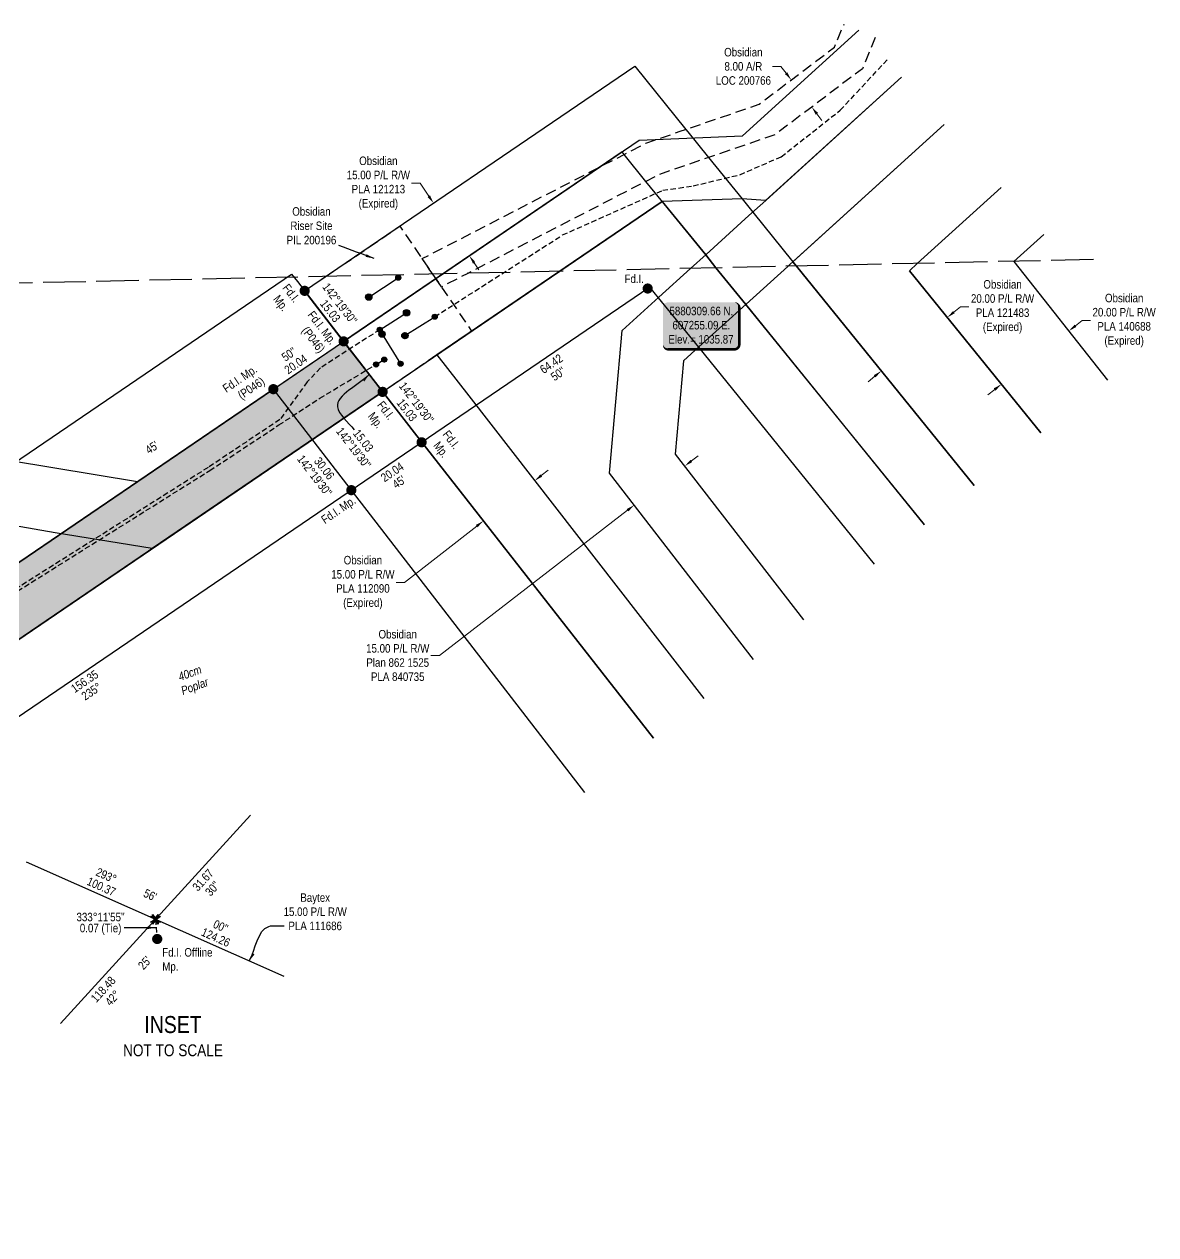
# Model space of a CAD drawing. Extents: x 603640 to 611240, y 5875768 to 5880939.
# Drawn here: x 609907 to 611240, y 5878684 to 5880109 of the extents above; entities that cross this region are included whole.
import ezdxf
from ezdxf.enums import TextEntityAlignment as Align

# ---------------------------------------------------------------- set-up
doc = ezdxf.new("R2010")
doc.units = 0
doc.header["$LTSCALE"] = 5
doc.header["$PDMODE"] = 34
doc.header["$PDSIZE"] = 0.03
for name, pattern in [('foc-ACCESSROAD', [3.75, 2.5, -1.25]), ('foc-TIELINE', [1.875, 1.25, -0.625]), ('foc-UNSURVEYED', [12.5, 10, -2.5]), ('UG_PIPE', [1.875, 1.25, -0.625])]:
    doc.linetypes.add(name, pattern=pattern)
doc.layers.get('Defpoints').update_dxf_attribs({"color": 9})
doc.layers.add('AS-PIPE-AG', color=7, linetype='Continuous', true_color=0x7d00fa)
for name, color, linetype in [('AS-PIPE-UG', 44, 'UG_PIPE'), ('AS-SYMBOL', 7, 'Continuous'), ('C-AR', 13, 'foc-ACCESSROAD'), ('C-RW', 13, 'Continuous'), ('C-WS', 13, 'foc-ACCESSROAD'), ('DETAIL-T', 7, 'Continuous'), ('F-RW', 190, 'Continuous'), ('L-BD', 7, 'Continuous'), ('L-MON', 1, 'Continuous'), ('L-TIE', 7, 'foc-TIELINE'), ('L-USEC', 7, 'foc-UNSURVEYED'), ('P-PROPOSED', 10, 'Continuous'), ('P-PROPOSED-H', 21, 'Continuous'), ('T-BUSH-T', 110, 'Continuous')]:
    doc.layers.add(name, color=color, linetype=linetype)
for name, color, linetype, lineweight in [('C-AR-T', 13, 'Continuous', 9), ('C-RW-T', 13, 'Continuous', 9), ('C-WS-T', 13, 'Continuous', 9), ('F-RW-T', 190, 'Continuous', 9)]:
    doc.layers.add(name, color=color, linetype=linetype, lineweight=lineweight)
doc.styles.add('80', font='ARIALN.TTF', dxfattribs={"height": 10})
doc.styles.add('80CG', font='ARIALN.TTF', dxfattribs={"height": 10})
doc.styles.add('80L', font='ARIALN.TTF', dxfattribs={"height": 10})
doc.styles.add('80LS', font='ARIALNI.TTF', dxfattribs={"height": 10})
doc.dimstyles.new('Compass 5 000', dxfattribs={"dimscale": 5, "dimtxt": 9, "dimasz": 2, "dimexe": 0.2, "dimexo": 0.0625, "dimgap": 0.5, "dimtad": 0, "dimtih": 1, "dimtoh": 1, "dimzin": 0, "dimdsep": 46, "dimtxsty": '80CG', "dimcen": 0.1, "dimse1": 1, "dimse2": 1, "dimclrd": 256, "dimclrt": 256, "dimaunit": 1, "dimadec": 4, "dimazin": 0, "dimtfac": 0.06, "dimtofl": 0, "dimtmove": 0, "dimatfit": 1, "dimfxl": 0.2, "dimtolj": 1, "dimtzin": 0, "dimlwd": -1, "dimarcsym": 0})

# ---------------------------------------------------------------- blocks, each defined once
blk = doc.blocks.new('fdia')
at = {"color": 255, "const_width": 1}
blk.add_lwpolyline([(-0.5, 0, 1), (0.5, 0, 1)], format="xyb", close=True, dxfattribs=at)
blk = doc.blocks.new('Fdiaa')
blk.add_blockref('fdia', (0, 0))
blk = doc.blocks.new('fdib')
at = {"color": 1, "const_width": 1.6}
blk.add_lwpolyline([(-0.4, 0, 1), (0.4, 0, 1)], format="xyb", close=True, dxfattribs=at)
at = {"color": 1}
blk.add_circle((0, 0), 0.8, dxfattribs=at)
blk = doc.blocks.new('Fdibb')
blk.add_blockref('fdib', (0, 0))
blk = doc.blocks.new('fdicc')
for name in ['Fdibb', 'Fdiaa']:
    blk.add_blockref(name, (0, 0))
blk = doc.blocks.new('FDI')
blk.add_blockref('fdicc', (0, 0))
blk = doc.blocks.new('RISER')
h = blk.add_hatch(color=255)
h.dxf.hatch_style = 1
edge = h.paths.add_edge_path()
edge.add_arc((0, 0), 0.7, 0, 360)
blk.add_hatch(color=13).paths.add_polyline_path([(0.58, -0.15), (-0.58, -0.15, 0.774597)])
at = {"color": 13}
blk.add_line((-0.58, -0.15), (0.58, -0.15), dxfattribs=at)
blk.add_circle((0, 0), 0.6, dxfattribs=at)
blk = doc.blocks.new('*D499')
at = {"layer": 'C-RW-T', "transparency": 16777216}
for p, q in [((610516.3, 5879577.7), (610524.2, 5879583.9)), ((610440.2, 5879518), (610355.3, 5879451.5)), ((610355.3, 5879451.5), (610345.3, 5879451.5))]:
    blk.add_line(p, q, dxfattribs=at)
for points in [[(610515.3, 5879579), (610517.4, 5879576.4), (610508.5, 5879571.5)], [(610439.2, 5879519.4), (610441.2, 5879516.7), (610448.1, 5879524.2)]]:
    blk.add_solid(points, dxfattribs=at)
at = {"layer": 'Defpoints', "color": 0, "transparency": 16777216}
for p in [(610510.6, 5879568.8), (610448.1, 5879524.2), (610450.2, 5879521.4)]:
    blk.add_point(p, dxfattribs=at)
at = {"layer": 'C-RW-T', "transparency": 16777216, "insert": (610306.2, 5879451.5), "char_height": 10, "attachment_point": 5, "style": '80CG'}
blk.add_mtext('\\A1;Obsidian\\P15.00 P/L R/W\\PPLA 112090\\P(Expired)', dxfattribs=at)
blk = doc.blocks.new('*D500')
at = {"layer": 'C-RW-T', "transparency": 16777216}
for p, q in [((610693.1, 5879594.8), (610701, 5879600.9)), ((610617.8, 5879536.8), (610396.3, 5879365.7)), ((610396.3, 5879365.7), (610386.3, 5879365.7))]:
    blk.add_line(p, q, dxfattribs=at)
for points in [[(610692.1, 5879596.2), (610694.1, 5879593.5), (610685.2, 5879588.7)], [(610616.8, 5879538.1), (610618.9, 5879535.4), (610625.8, 5879542.9)]]:
    blk.add_solid(points, dxfattribs=at)
at = {"layer": 'Defpoints', "color": 0, "transparency": 16777216}
for p in [(610707.2, 5879560.2), (610625.8, 5879542.9), (610647.8, 5879514.3)]:
    blk.add_point(p, dxfattribs=at)
at = {"layer": 'C-RW-T', "transparency": 16777216, "insert": (610347.2, 5879365.7), "char_height": 10, "attachment_point": 5, "style": '80CG'}
blk.add_mtext('\\A1;Obsidian\\P15.00 P/L R/W\\PPlan 862 1525\\PPLA 840735', dxfattribs=at)
blk = doc.blocks.new('*D501')
at = {"layer": 'C-RW-T', "transparency": 16777216}
for p, q in [((610373.5, 5879921.8), (610363.5, 5879921.8)), ((610383.8, 5879906.7), (610373.5, 5879921.8)), ((610437.2, 5879828.2), (610442.9, 5879819.9))]:
    blk.add_line(p, q, dxfattribs=at)
for points in [[(610385.2, 5879907.6), (610382.4, 5879905.7), (610389.4, 5879898.4)], [(610438.6, 5879829.1), (610435.9, 5879827.2), (610431.6, 5879836.4)]]:
    blk.add_solid(points, dxfattribs=at)
at = {"layer": 'Defpoints', "color": 0, "transparency": 16777216}
for p in [(610389.4, 5879898.4), (610380.8, 5879892.5), (610423, 5879830.6)]:
    blk.add_point(p, dxfattribs=at)
at = {"layer": 'C-RW-T', "transparency": 16777216, "insert": (610324.4, 5879921.8), "char_height": 10, "attachment_point": 5, "style": '80CG'}
blk.add_mtext('\\A1;Obsidian\\P15.00 P/L R/W\\PPLA 121213\\P(Expired)', dxfattribs=at)
blk = doc.blocks.new('*D502')
at = {"layer": 'C-RW-T', "transparency": 16777216}
for p, q in [((611002.3, 5879770), (611010, 5879776.3)), ((611010, 5879776.3), (611020, 5879776.3)), ((610909, 5879694.5), (610901.2, 5879688.2))]:
    blk.add_line(p, q, dxfattribs=at)
for points in [[(611001.2, 5879771.3), (611003.3, 5879768.8), (610994.5, 5879763.8)], [(610907.9, 5879695.8), (610910, 5879693.2), (610916.7, 5879700.8)]]:
    blk.add_solid(points, dxfattribs=at)
at = {"layer": 'Defpoints', "color": 0, "transparency": 16777216}
for p in [(610994.5, 5879763.8), (611000.7, 5879756.1), (610922.9, 5879693.2)]:
    blk.add_point(p, dxfattribs=at)
at = {"layer": 'C-RW-T', "transparency": 16777216, "insert": (611059.6, 5879776.3), "char_height": 10, "attachment_point": 5, "style": '80CG'}
blk.add_mtext('\\A1;Obsidian\\P20.00 P/L R/W\\PPLA 121483\\P(Expired)', dxfattribs=at)
blk = doc.blocks.new('*D503')
at = {"layer": 'C-RW-T', "transparency": 16777216}
for p, q in [((611145.5, 5879754), (611153.3, 5879760.2)), ((611153.3, 5879760.2), (611163.3, 5879760.2)), ((611050.3, 5879679), (611042.4, 5879672.8))]:
    blk.add_line(p, q, dxfattribs=at)
for points in [[(611144.4, 5879755.3), (611146.5, 5879752.7), (611137.6, 5879747.8)], [(611049.2, 5879680.3), (611051.3, 5879677.6), (611058.1, 5879685.1)]]:
    blk.add_solid(points, dxfattribs=at)
at = {"layer": 'Defpoints', "color": 0, "transparency": 16777216}
for p in [(611137.1, 5879748.5), (611137.6, 5879747.8), (611057.6, 5879685.8)]:
    blk.add_point(p, dxfattribs=at)
at = {"layer": 'C-RW-T', "transparency": 16777216, "insert": (611202.8, 5879760.2), "char_height": 10, "attachment_point": 5, "style": '80CG'}
blk.add_mtext('\\A1;Obsidian\\P20.00 P/L R/W\\PPLA 140688\\P(Expired)', dxfattribs=at)
blk = doc.blocks.new('*D504')
at = {"layer": 'C-AR-T', "transparency": 16777216}
for p, q in [((610798.6, 5880059.5), (610788.6, 5880059.5)), ((610804.7, 5880051.5), (610798.6, 5880059.5)), ((610840.8, 5880003.7), (610846.9, 5879995.7))]:
    blk.add_line(p, q, dxfattribs=at)
for points in [[(610806, 5880052.5), (610803.3, 5880050.5), (610810.7, 5880043.6)], [(610842.2, 5880004.7), (610839.5, 5880002.7), (610834.8, 5880011.7)]]:
    blk.add_solid(points, dxfattribs=at)
at = {"layer": 'Defpoints', "color": 0, "transparency": 16777216}
for p in [(610810.7, 5880043.6), (610815.9, 5880047.5), (610840, 5880015.6)]:
    blk.add_point(p, dxfattribs=at)
at = {"layer": 'C-AR-T', "transparency": 16777216, "insert": (610754.3, 5880059.5), "char_height": 10, "attachment_point": 5, "style": '80CG'}
blk.add_mtext('\\A1;Obsidian\\P8.00 A/R\\PLOC 200766', dxfattribs=at)
blk = doc.blocks.new('PIG')
h = blk.add_hatch(color=255)
h.dxf.hatch_style = 1
edge = h.paths.add_edge_path()
edge.add_arc((0, 0), 0.85, 0, 360)
at = {"layer": 'AS-SYMBOL'}
h = blk.add_hatch(color=13, dxfattribs=at)
h.dxf.hatch_style = 1
h.paths.add_polyline_path([(-0.1, 0, 1), (-0.55, 0, 1)])
h = blk.add_hatch(color=13, dxfattribs=at)
h.dxf.hatch_style = 1
h.paths.add_polyline_path([(0.1, 0, 1), (0.55, 0, 1)])
at = {"layer": 'AS-SYMBOL', "color": 13}
for centre, radius in [((0, 0), 0.75), ((-0.33, 0), 0.225), ((0.33, 0), 0.225)]:
    blk.add_circle(centre, radius, dxfattribs=at)
blk = doc.blocks.new('*U471')
h = blk.add_hatch(color=254)
edge = h.paths.add_edge_path()
edge.add_line((-39, -28.5), (39, -28.5))
edge.add_arc((39, -22.5), 6, 270, 360)
edge.add_line((45, -22.5), (45, 21))
edge.add_arc((39, 21), 6, 0, 90)
edge.add_line((39, 27), (-39, 27))
edge.add_arc((-39, 21), 6, 90, 180)
edge.add_line((-45, 21), (-45, -22.5))
edge.add_arc((-39, -22.5), 6, 180, 270)
at = {"color": 1, "flags": 128}
blk.add_lwpolyline([(-39, -28.5, 3, 3, 0), (39, -28.5, 3, 3, 0.414214), (45, -22.5, 3, 3, 0), (45, 21, 3, 0, 0.414214), (39, 27, 0, 0, 0), (-39, 27, 0, 0, 0.414214), (-45, 21, 0, 0, 0), (-45, -22.5, 0, 3, 0.414214)], format="xyseb", close=True, dxfattribs=at)
blk.add_lwpolyline([(-36.1, -17.2, 0, 10, 0), (0, 0, 5, 5, 0)], format="xyseb", dxfattribs=at)
at = {"color": 1, "style": '80'}
blk.add_attdef('ENTER_TEXT_001', (-36, -5), '', height=10, dxfattribs=at)
blk = doc.blocks.new('TEMP')
h = blk.add_hatch(color=255)
h.dxf.hatch_style = 1
h.paths.add_polyline_path([(0, 0.25), (-0.67, 1.15), (-0.67, 0.67), (-1.15, 0.67), (-0.25, 0), (-1.15, -0.67), (-0.67, -0.67), (-0.67, -1.15), (0, -0.25), (0.67, -1.15), (0.67, -0.67), (1.15, -0.67), (0.25, 0), (1.15, 0.67), (0.67, 0.67), (0.67, 1.15)])
h.paths.add_polyline_path([(0.57, 0.85), (0.57, 0.57), (0.85, 0.57), (0.08, 0), (0.85, -0.57), (0.57, -0.57), (0.57, -0.85), (0, -0.08), (-0.57, -0.85), (-0.57, -0.57), (-0.85, -0.57), (-0.08, 0), (-0.85, 0.57), (-0.57, 0.57), (-0.57, 0.85), (0, 0.08)], flags=16)
h = blk.add_hatch(color=1)
h.dxf.hatch_style = 1
h.paths.add_polyline_path([(0, 0.08), (-0.57, 0.85), (-0.57, 0.57), (-0.85, 0.57), (-0.08, 0), (-0.85, -0.57), (-0.57, -0.57), (-0.57, -0.85), (0, -0.08), (0.57, -0.85), (0.57, -0.57), (0.85, -0.57), (0.08, 0), (0.85, 0.57), (0.57, 0.57), (0.57, 0.85)])
at = {"color": 1}
for p, q in [((-0.08, 0), (0.08, 0)), ((0, 0.08), (0, -0.08))]:
    blk.add_line(p, q, dxfattribs=at)
at = {"color": 255, "flags": 128}
blk.add_lwpolyline([(-0.25, 0), (-1.15, 0.67), (-0.67, 0.67), (-0.67, 1.15), (0, 0.25), (0.67, 1.15), (0.67, 0.67), (1.15, 0.67), (0.25, 0), (1.15, -0.67), (0.67, -0.67), (0.67, -1.15), (0, -0.25), (-0.67, -1.15), (-0.67, -0.67), (-1.15, -0.67)], close=True, dxfattribs=at)
at = {"color": 1, "flags": 128}
blk.add_lwpolyline([(-0.08, 0), (-0.85, 0.57), (-0.57, 0.57), (-0.57, 0.85), (0, 0.08), (0.57, 0.85), (0.57, 0.57), (0.85, 0.57), (0.08, 0), (0.85, -0.57), (0.57, -0.57), (0.57, -0.85), (0, -0.08), (-0.57, -0.85), (-0.57, -0.57), (-0.85, -0.57)], close=True, dxfattribs=at)

msp = doc.modelspace()

# ---------------------------------------------------------------- hatches: boundary and pattern name
at = {"layer": 'P-PROPOSED-H'}
h = msp.add_hatch(color=256, dxfattribs=at)
h.dxf.hatch_style = 1
h.paths.add_polyline_path([(609132.302, 5879431.13), (609638.877, 5879206.292), (610329.45, 5879676.232), (610283.505, 5879735.647), (609631.175, 5879291.732), (609113.377, 5879521.55), (608624.041, 5878986.117), (608393.537, 5878734.099), (608448.857, 5878683.502), (608679.37, 5878935.532)])

# ---------------------------------------------------------------- linework, layer by layer
at = {"layer": 'AS-PIPE-AG', "flags": 128}
for points in [[(610313.095, 5879787.807), (610347.83, 5879810.637)], [(610326.05, 5879749.387), (610357.595, 5879769.347)], [(610355.69, 5879742.382), (610390.735, 5879764.627)], [(610328.755, 5879744.262), (610350.555, 5879709.337)], [(610321.68, 5879708.467), (610331.34, 5879714.137)]]:
    msp.add_lwpolyline(points, dxfattribs=at)
at = {"layer": 'AS-PIPE-UG'}
for points in [[(610390.735, 5879764.627), (610541.315, 5879860.937), (610659.345, 5879913.547), (610695.255, 5879918.797), (610750.255, 5879931.982), (610798.905, 5879953.157), (610868.335, 5880007.757), (610923.514, 5880067.129)], [(610326.05, 5879749.387), (610256.12, 5879704.472), (610240.715, 5879687.867), (610208.285, 5879643.532), (610123.915, 5879587.182), (609834.685, 5879404.477), (609709.095, 5879316.572), (609656.22, 5879281.672), (609622.155, 5879268.522), (609568.18, 5879284.547), (609499.615, 5879315.522), (609309.135, 5879407.752), (609187.375, 5879455.687), (609137.15, 5879475.662), (609121.5, 5879470.902), (609058.475, 5879394.972), (608426.893, 5878703.59)], [(608439.384, 5878692.166), (608666.935, 5878938.097), (609062.05, 5879392.732), (609126.175, 5879468.977), (609136.035, 5879472.372), (609186.25, 5879453.627), (609497.155, 5879303.822), (609563.875, 5879276.167), (609619.795, 5879256.977), (609655.795, 5879266.567), (609716.645, 5879306.562), (609836.185, 5879401.907), (610125.92, 5879583.607), (610207.275, 5879637.252), (610255.42, 5879668.682), (610321.68, 5879708.467)]]:
    msp.add_lwpolyline(points, dxfattribs=at)
at = {"layer": 'C-AR', "flags": 128}
msp.add_lwpolyline([(610909.601, 5880093.391), (610894.485, 5880056.82), (610791.91, 5879979.22), (610713.311, 5879952.184), (610655.241, 5879932.209), (610639.508, 5879924.09), (610429.662, 5879815.746), (610398.723, 5879799.806), (610388.463, 5879814.844), (610384.337, 5879820.834), (610376.047, 5879833.101), (610487.375, 5879890.562), (610613.817, 5879955.828), (610639.485, 5879969.077), (610680.051, 5879983.032), (610686.536, 5879985.263), (610772.87, 5880014.96), (610861.683, 5880082.15), (610872.854, 5880109.176)], dxfattribs=at)
at = {"layer": 'C-RW'}
for points in [[(610648.59, 5879268.287), (610366.799, 5879627.933), (610320.83, 5879687.379), (610283.505, 5879735.647), (610631.516, 5879972.471), (610753.439, 5879977.901), (610890.154, 5880102.025)], [(610967.503, 5879519.816), (610757.385, 5879779.182), (610721.989, 5879822.159), (610709.911, 5879837.466), (610650.552, 5879910.446), (610639.508, 5879924.09), (610613.817, 5879955.828), (610611.417, 5879958.793), (610283.505, 5879735.647), (610237.56, 5879795.061), (610626.28, 5880059.588), (610686.536, 5879985.263), (610688.838, 5879982.417), (610713.311, 5879952.184), (610752.806, 5879903.39), (610765.354, 5879887.889), (610812.601, 5879829.518), (610816.847, 5879824.238), (611025.959, 5879565.921)], [(610940.434, 5880046.645), (610780.501, 5879901.625), (610752.806, 5879903.39), (610658.772, 5879900.337), (610393.453, 5879719.787), (610430.907, 5879671.454), (610707.711, 5879314.916)], [(610766.15, 5879361.008), (610596.774, 5879580.427), (610611.685, 5879748.544), (610654.688, 5879787.529), (610692.172, 5879821.504), (610710.353, 5879838.003), (610760.862, 5879883.814), (610780.65, 5879901.757), (610940.434, 5880046.645)], [(610990.79, 5879991.112), (610809.112, 5879826.349), (610806.536, 5879824.011), (610757.59, 5879779.646), (610701.925, 5879729.174), (610683.772, 5879712.712), (610674.04, 5879603.021), (610825.252, 5879407.621)], [(611025.959, 5879565.921), (610816.845, 5879824.241), (610812.601, 5879829.518), (610990.788, 5879991.114)], [(611057.991, 5879917.001), (610959.192, 5879827.365), (610949.839, 5879818.917), (611104.492, 5879627.86)], [(611104.492, 5879627.86), (610949.839, 5879818.917), (610959.192, 5879827.365), (611057.991, 5879917.001)], [(611108.158, 5879861.677), (611072.918, 5879829.864), (611183.248, 5879689.976)], [(608393.537, 5878734.099), (609059.69, 5879462.805), (609113.377, 5879521.55), (609183.451, 5879598.767), (609333.368, 5879762.747), (609349.764, 5879781.376), (609574.495, 5879649.693), (609891.155, 5879595.441), (610040.806, 5879570.488), (610283.505, 5879735.647), (610329.45, 5879676.232), (610058.138, 5879491.602), (609943.869, 5879510.355), (609801.461, 5879534.751), (609548.488, 5879578.091), (609364.212, 5879685.374), (609335.766, 5879654.26), (609255.462, 5879566.422), (609184.407, 5879488.704), (609132.302, 5879431.13), (608448.857, 5878683.502)]]:
    msp.add_lwpolyline(points, dxfattribs=at)
at = {"layer": 'C-WS', "flags": 128}
msp.add_lwpolyline([(610393.453, 5879719.787), (610329.45, 5879676.232), (610274.998, 5879746.648), (610237.56, 5879795.061), (610349.59, 5879871.299), (610375.972, 5879832.96), (610384.277, 5879820.793), (610388.232, 5879814.839), (610398.686, 5879799.736), (610434.215, 5879747.525), (610393.453, 5879719.787)], close=True, dxfattribs=at)
at = {"layer": 'F-RW'}
for points in [[(608552.434, 5879981.699), (608670.968, 5879794.433), (608681.761, 5879777.367), (608707.947, 5879736.016), (609040.348, 5879589.812), (609088.145, 5879642.111), (609620.906, 5879405.651), (610222.245, 5879814.866), (610228.999, 5879806.132), (610274.998, 5879746.648), (610320.83, 5879687.379), (610366.799, 5879627.933), (610648.59, 5879268.287)], [(610567.474, 5879204.357), (610200.7, 5879679.392), (609631.175, 5879291.732), (609113.377, 5879521.55), (609059.69, 5879462.805), (608645.862, 5879647.03), (608586.428, 5879740.922), (608564.974, 5879774.793), (608467.891, 5879928.186)], [(608467.891, 5879928.186), (608564.974, 5879774.793), (608586.428, 5879740.922), (608645.862, 5879647.03), (609638.877, 5879206.292), (610658.772, 5879900.337), (610709.902, 5879837.451), (610721.989, 5879822.159), (610757.385, 5879779.182), (610967.398, 5879519.733)], [(610908.75, 5879473.477), (610701.719, 5879728.71), (610654.482, 5879787.064), (610643.994, 5879799.601), (609646.579, 5879120.853), (608594.674, 5879587.729), (608559.984, 5879642.241), (608477.371, 5879772.866), (608404.508, 5879888.066)], [(610213.597, 5878987.592), (609910.112, 5879122.29)]]:
    msp.add_lwpolyline(points, dxfattribs=at)
at = {"layer": 'L-TIE'}
msp.add_line((610061.854, 5879054.941), (610063.937, 5879031.855), dxfattribs=at)
at = {"layer": 'L-USEC', "flags": 128}
msp.add_lwpolyline([(611166.881, 5879832.007), (609330.019, 5879791.652)], dxfattribs=at)
at = {"layer": 'P-PROPOSED'}
for points in [[(608393.537, 5878734.099), (608624.041, 5878986.117), (609113.377, 5879521.55), (609631.175, 5879291.732), (610283.505, 5879735.647), (610329.45, 5879676.232), (609638.877, 5879206.292), (609132.302, 5879431.13), (608679.37, 5878935.532), (608448.857, 5878683.502)], [(610173.852, 5879177.489), (609949.856, 5878932.393)]]:
    msp.add_lwpolyline(points, dxfattribs=at)

# ---------------------------------------------------------------- block references
at = {"layer": 'AS-SYMBOL', "xscale": 4.99790845, "yscale": 4.99790845, "zscale": 4.99790845}
for name, p in [('RISER', (610347.83, 5879810.637)), ('PIG', (610313.095, 5879787.807)), ('PIG', (610357.595, 5879769.347)), ('RISER', (610390.735, 5879764.627)), ('RISER', (610326.05, 5879749.387)), ('PIG', (610328.755, 5879744.262)), ('PIG', (610355.69, 5879742.382)), ('RISER', (610321.68, 5879708.467)), ('RISER', (610331.34, 5879714.137)), ('RISER', (610350.555, 5879709.337))]:
    msp.add_blockref(name, p, dxfattribs=at)
at = {"layer": 'DETAIL-T'}
ref = msp.add_blockref('*U471', (610704.566, 5879754.688), dxfattribs=dict(at, xscale=0.9991635549832564, yscale=0.9991635549832564, zscale=0.9991635549832564))
ref.add_attrib('ENTER_TEXT_001', '5880309.66 N.', (610667.278, 5879766.451), dxfattribs={"layer": '0', "color": 1, "height": 9.99164, "style": '80'})
ref.add_attrib('ENTER_TEXT_002', '607255.09 E.', (610670.798, 5879749.757), dxfattribs={"layer": '0', "color": 1, "height": 9.99164, "style": '80'})
ref.add_attrib('ENTER_TEXT_003', 'Elev.= 1035.87', (610666.037, 5879733.063), dxfattribs={"layer": '0', "color": 1, "height": 9.99164, "style": '80'})
at = {"layer": 'L-MON'}
for name, p, xscale, yscale, zscale in [('FDI', (610237.585, 5879795.192), 4.99790845, 4.99790845, 4.99790845), ('FDI', (610641.62, 5879797.892), 4.99790845, 4.99790845, 4.99790845), ('FDI', (610283.505, 5879735.647), 4.99790845, 4.99790845, 4.99790845), ('FDI', (610200.7, 5879679.392), 4.99790845, 4.99790845, 4.99790845), ('FDI', (610329.395, 5879676.187), 4.99790845, 4.99790845, 4.99790845), ('FDI', (610375.325, 5879616.827), 4.99790845, 4.99790845, 4.99790845), ('FDI', (610292.545, 5879560.437), 4.99790845, 4.99790845, 4.99790845), ('TEMP', (610061.854, 5879054.941), 5, 5, 5), ('FDI', (610063.937, 5879031.855), 4.99790845, 4.99790845, 4.99790845)]:
    msp.add_blockref(name, p, dxfattribs=dict(at, xscale=xscale, yscale=yscale, zscale=zscale))

# ---------------------------------------------------------------- texts
at = {"layer": 'C-WS-T', "insert": (610245.6, 5879893.644), "char_height": 9.9958, "width": 58.16583, "attachment_point": 2, "line_spacing_factor": 1.010437, "style": '80CG'}
msp.add_mtext('Obsidian\\PRiser Site\\PPIL 200196', dxfattribs=at)
at = {"layer": 'DETAIL-T', "color": 3, "insert": (610082.512, 5878917.363), "char_height": 19.99163, "width": 116.92597, "attachment_point": 5, "style": '80CG'}
msp.add_mtext('INSET\\P{\\H0.7x;NOT TO SCALE}', dxfattribs=at)
at = {"layer": 'F-RW-T', "insert": (610249.994, 5879063.899), "char_height": 9.99582, "attachment_point": 5, "style": '80CG'}
msp.add_mtext('\\A1;Baytex\\P15.00 P/L R/W\\PPLA 111686', dxfattribs=at)
at = {"layer": 'L-BD', "style": '80L'}
for s, height, rotation, p in [("142°19'30''", 9.99582, 307.7146, (610279.092, 5879780.161)), ('15.03', 9.9958, 307.7146, (610267.824, 5879771.447)), ("50''", 9.9958, 34.2356, (610219.112, 5879720.542)), ('20.04', 9.9958, 34.2356, (610227.126, 5879708.766)), ('64.42', 9.9958, 34.2356, (610528.072, 5879709.229)), ("50''", 9.9958, 34.2356, (610536.086, 5879697.453)), ("142°19'30''", 9.99582, 307.7146, (610369.334, 5879663.463)), ('15.03', 9.9958, 307.7146, (610358.066, 5879654.75)), ("142°19'30''", 9.99582, 307.7146, (610295.374, 5879610.099)), ('15.03', 9.9958, 307.7146, (610306.642, 5879618.812)), ("45'", 9.9958, 34.2356, (610057.658, 5879610.672)), ("142°19'30''", 9.99582, 307.6717, (610249.407, 5879577.461)), ('30.06', 9.9958, 307.6717, (610260.682, 5879586.166)), ('20.04', 9.9958, 34.2356, (610340.743, 5879581.75)), ("45'", 9.9958, 34.2356, (610348.757, 5879569.974)), ('156.35', 9.9958, 34.2355, (609978.479, 5879335.227)), ('235°', 9.9958, 34.2355, (609986.493, 5879323.451)), ('293°', 9.9958, 336.0665, (610003.95, 5879106.615)), ('31.67', 9.9958, 47.5755, (610117.811, 5879101.29)), ('100.37', 9.9958, 336.0665, (609998.171, 5879093.595)), ("30''", 9.9958, 47.5755, (610128.878, 5879091.175)), ("56'", 9.9958, 336.0665, (610055.668, 5879083.66)), ("00''", 9.9958, 336.0665, (610138.672, 5879046.82)), ('124.26', 9.9958, 336.0665, (610132.894, 5879033.8)), ("25'", 9.9958, 47.5755, (610049.143, 5879003.753)), ('118.48', 9.9958, 47.5755, (610000.301, 5878972.573)), ('42°', 9.9958, 47.5755, (610011.369, 5878962.458))]:
    msp.add_text(s, height=height, rotation=rotation, dxfattribs=at).set_placement(p, align=Align.MIDDLE)
for s, height, p in [("333°11'55''", 9.99582, (609997.26, 5879057.756)), ('0.07 (Tie)', 9.9958, (609997.281, 5879043.512))]:
    msp.add_text(s, height=height, dxfattribs=at).set_placement(p, align=Align.MIDDLE)
at = {"layer": 'L-MON', "attachment_point": 1, "style": '80L'}
for s, width, insert, char_height in [('Fd.I.', 22.03482, (610614.322, 5879814.404), 9.9916), ('Fd.I. Offline\\PMp.', 58.80656, (610069.853, 5879021.141), 9.99162)]:
    msp.add_mtext_dynamic_manual_height_columns(s, width=width, gutter_width=49.979, heights=[0], dxfattribs=dict(at, insert=insert, char_height=char_height))
for s, width, insert, char_height, rotation in [('\\pi1.0701;Fd.I.\\P\\pi4.7846;Mp.', 22.03482, (610218.133, 5879805.375), 9.99162, 307.714576), ('\\pi3.1063;Fd.I. Mp.\\P\\pi13.371;(P046)', 46.33743, (610246.388, 5879775.156), 9.99162, 307.714576), ('\\pi1.0794;Fd.I. Mp.\\P\\pi11.344;(P046)', 44.3106, (610138.841, 5879682.467), 9.99162, 34.235553), ('\\pi1.0701;Fd.I.\\P\\pi4.7846;Mp.', 22.03482, (610329.604, 5879667.428), 9.99162, 307.714576), ('\\pi1.0701;Fd.I.\\P\\pi4.7846;Mp.', 22.03482, (610406.743, 5879632.908), 9.99162, 307.714576), ('Fd.I. Mp.', 44.3106, (610255.817, 5879528.571), 9.9916, 34.235553)]:
    msp.add_mtext_dynamic_manual_height_columns(s, width=width, gutter_width=49.979, heights=[0], dxfattribs=dict(at, insert=insert, char_height=char_height, rotation=rotation))
at = {"layer": 'T-BUSH-T', "linetype": 'Continuous', "insert": (610100.661, 5879349.822), "char_height": 9.99157, "width": 34.17759, "attachment_point": 2, "rotation": 20, "style": '80LS'}
msp.add_mtext('40cm Poplar', dxfattribs=at)

# ---------------------------------------------------------------- dimensions: what is measured, and where the dimension line sits
at = {"layer": 'C-AR-T'}
dim = msp.add_aligned_dim(p1=(610840.003, 5880015.604), p2=(610815.876, 5880047.495), distance=6.508, text='Obsidian\\P8.00 A/R\\PLOC 200766', dimstyle='Compass 5 000', dxfattribs=at)
dim.commit()
dim.dimension.update_dxf_attribs({"geometry": '*D504', "text_midpoint": (610754.319, 5880059.519)})
at = {"layer": 'C-RW-T'}
for base, p1, p2, angle, text, picture, middle in [((610389.429, 5879898.409), (610422.985, 5879830.564), (610380.808, 5879892.543), 124.235571, 'Obsidian\\P15.00 P/L R/W\\PPLA 121213\\P(Expired)', '*D501', (610324.427, 5879921.798)), ((610994.49, 5879763.756), (610922.942, 5879693.179), (611000.682, 5879756.106), 38.98864, 'Obsidian\\P20.00 P/L R/W\\PPLA 121483\\P(Expired)', '*D502', (611059.575, 5879776.339)), ((610625.761, 5879542.875), (610707.193, 5879560.18), (610647.796, 5879514.33), 217.665659, 'Obsidian\\P15.00 P/L R/W\\PPlan 862 1525\\PPLA 840735', '*D500', (610347.204, 5879365.739)), ((610448.064, 5879524.216), (610510.642, 5879568.751), (610450.247, 5879521.43), 218.079568, 'Obsidian\\P15.00 P/L R/W\\PPLA 112090\\P(Expired)', '*D499', (610306.191, 5879451.515))]:
    dim = msp.add_linear_dim(base=base, p1=p1, p2=p2, angle=angle, text=text, dimstyle='Compass 5 000', dxfattribs=at)
    dim.commit()
    dim.dimension.update_dxf_attribs({"geometry": picture, "text_midpoint": middle, "dimtype": 161})
dim = msp.add_aligned_dim(p1=(611057.588, 5879685.804), p2=(611137.086, 5879748.505), distance=-0.839, text='Obsidian\\P20.00 P/L R/W\\PPLA 140688\\P(Expired)', dimstyle='Compass 5 000', dxfattribs=at)
dim.commit()
dim.dimension.update_dxf_attribs({"geometry": '*D503', "text_midpoint": (611202.849, 5879760.231)})

# ---------------------------------------------------------------- leaders
at = {"layer": 'C-AR-T', "path_type": 1}
msp.add_leader([(610319.358, 5879833.257), (610278.03, 5879848.555)], dimstyle='Compass 5 000', override={"dimgap": 0.5, "dimtad": 0}, dxfattribs=at)
at = {"layer": 'F-RW-T', "path_type": 1}
msp.add_leader([(610172.254, 5879005.941), (610195.402, 5879046.695), (610213.599, 5879047.186)], dimstyle='Compass 5 000', override={"dimgap": 0.5, "dimtad": 0}, dxfattribs=at)
at = {"layer": 'L-BD', "path_type": 1}
for points in [[(610313.632, 5879696.687), (610276.161, 5879658.555), (610295.76, 5879631.433)], [(610062.734, 5879045.189), (610024.904, 5879045.189)]]:
    msp.add_leader(points, dimstyle='Compass 5 000', override={"dimgap": 0.5, "dimtad": 0}, dxfattribs=at)

doc.saveas('drawing.dxf')
